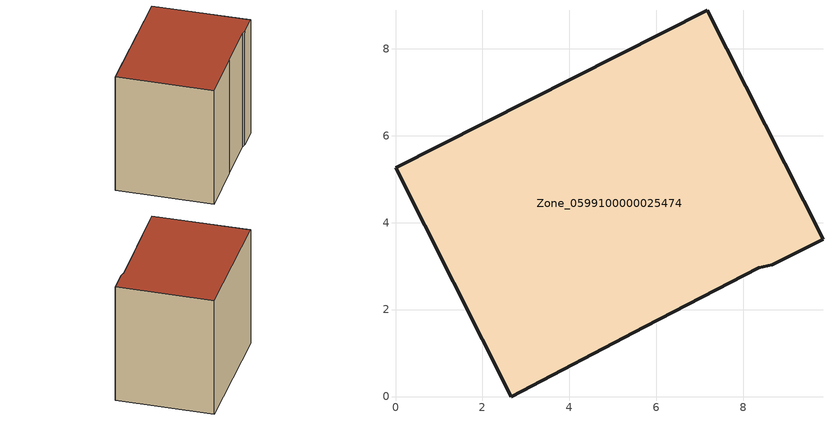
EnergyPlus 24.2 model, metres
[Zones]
Zone_0599100000025474
 floor ground (C_G): 9.83,3.62 8.66,3.03 8.35,2.96 5.73,1.6 2.66,0 0,5.26 7.17,8.88 z2.7
 wall outside (C_F): 2.66,0 5.73,1.6 8.35,2.96 8.66,3.03 9.83,3.62 7.17,8.88 0,5.26 2.66,0 z2.7:10.33
 roof outside (C_R): 8.66,3.03 9.83,3.62 7.17,8.88 0,5.26 2.66,0 5.73,1.6 8.35,2.96 z10.33
[BUILDING]
Pand.0599100000025474: North Axis=0; Terrain=City; Loads Convergence Tolerance Value=0.04; Temperature Convergence Tolerance Value=0.4; Solar Distribution=FullExterior; Maximum Number of Warmup Days=25; Minimum Number of Warmup Days=1
[Site:Location]
Rotterdam.The.Hague.AP_ZH_NLD Design_Conditions: Latitude=51.96; Longitude=4.45; Time Zone=1; Elevation=-4.5
[SITE:GROUNDTEMPERATURE:BUILDINGSURFACE]
18, 18, 18, 18, 18, 18, 18, 18, 18, 18, 18, 18
[MATERIAL] Thermal Absorptance=0.9; Solar Absorptance=0.7; Visible Absorptance=0.7
Name | Roughness | Thickness | Conductivity | Density | Specific Heat
G.TC.1946-1964 | MediumSmooth | 0.15 | 1 | 540 | 1210
F.TC.1946-1964 | Rough | 0.3 | 0.857143 | 1920 | 840
R.TC.1946-1964 | MediumRough | 0.2 | 0.235294 | 1500 | 1000
[CONSTRUCTION]
C_G: G.TC.1946-1964
C_F: F.TC.1946-1964
C_R: R.TC.1946-1964
[ZONE]
Zone_0599100000025474: Type=1; Multiplier=1; Ceiling Height=Autocalculate; Volume=Autocalculate; Floor Area=autocalculate; Part of Total Floor Area=Yes
[ZONEINFILTRATION:DESIGNFLOWRATE]
Infil_Zone_0599100000025474: Zone or ZoneList or Space or SpaceList=Zone_0599100000025474; Schedule=AlwaysOn; Design Flow Rate Calculation Method=Flow/Area; Flow Rate per Floor Area=0.003; Constant Term Coefficient=1; Temperature Term Coefficient=0; Velocity Term Coefficient=0; Velocity Squared Term Coefficient=0
[HVACTEMPLATE:ZONE:IDEALLOADSAIRSYSTEM]
Zone_0599100000025474: Maximum Heating Supply Air Temperature=50; Minimum Cooling Supply Air Temperature=13; Maximum Heating Supply Air Humidity Ratio=0.0156; Minimum Cooling Supply Air Humidity Ratio=0.0077; Heating Limit=NoLimit; Cooling Limit=NoLimit; Dehumidification Control Type=ConstantSensibleHeatRatio; Cooling Sensible Heat Ratio=0.7; Dehumidification Setpoint=60; Humidification Control Type=None; Humidification Setpoint=30; Outdoor Air Method=None; Outdoor Air Flow Rate per Person=0.00944; Outdoor Air Flow Rate per Zone Floor Area=0; Outdoor Air Flow Rate per Zone=0; Demand Controlled Ventilation Type=None; Outdoor Air Economizer Type=NoEconomizer; Heat Recovery Type=None; Sensible Heat Recovery Effectiveness=0.7; Latent Heat Recovery Effectiveness=0.65
[ZONECONTROL:THERMOSTAT]
ThermostatControl_Zone_0599100000025474: Zone or ZoneList=Zone_0599100000025474; Control Type Schedule=DualSetpointControlType; Control 1=Thermostat_Zone_0599100000025474; Temperature Difference Between Cutout And Setpoint=0
[THERMOSTATSETPOINT:DUALSETPOINT]
Thermostat_Zone_0599100000025474: Heating Setpoint Temperature Schedule=HeatingSetpoint_Zone_0599100000025474; Cooling Setpoint Temperature Schedule=CoolingSetpoint_Zone_0599100000025474
[SCHEDULE:COMPACT]
HeatingSetpoint_Zone_0599100000025474: Through: 12/31, For: AllDays, Until: 24:00, 21
CoolingSetpoint_Zone_0599100000025474: Through: 12/31, For: AllDays, Until: 24:00, 24
DualSetpointControlType: Through: 12/31, For: AllDays, Until: 24:00, 4
AlwaysOn: Through: 12/31, For: AllDays, Until: 24:00, 1
